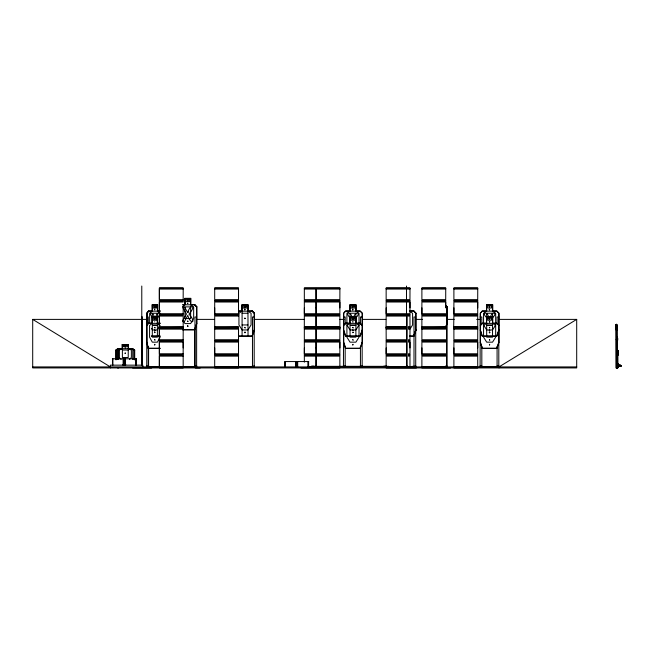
<?xml version="1.0" encoding="UTF-8"?>
<svg xmlns="http://www.w3.org/2000/svg" width="654" height="654" viewBox="0 0 654 654"><rect width="100%" height="100%" fill="white"/><g stroke="black" fill="none" stroke-linecap="round" stroke-linejoin="round"><path stroke-width="0.98" d="M159.372 353.773L159.372 342.075M159.372 313.707L159.372 302.009M183.161 347.92L183.161 342.075M214.692 353.773L214.692 342.075L238.53 342.075L238.53 353.773L214.692 353.773L214.716 347.92M214.692 313.707L214.692 302.009L238.53 302.009L238.53 313.707L214.692 313.707L214.716 307.862M238.506 342.075L238.506 353.773M238.506 302.009L238.506 313.707M304.331 353.773L304.331 342.075L339.884 342.075L339.859 353.773L304.331 353.773L304.363 347.92M304.331 313.707L304.331 302.009L339.884 302.009L339.859 313.707L304.331 313.707L304.363 307.862M339.859 347.92L339.859 342.075M339.859 307.862L339.859 302.009M406.494 353.773L386.146 353.773L386.179 347.92M386.146 313.707L386.146 302.009L409.984 302.009L409.96 313.707L386.146 313.707L386.179 307.862M409.96 347.92L409.96 342.075L408.366 342.075M409.96 307.862L409.96 302.009M445.726 353.773L421.887 353.773L421.912 347.92M445.726 313.707L421.887 313.707L421.912 307.862M445.701 302.009L445.701 307.862L445.726 302.009L421.887 302.009L421.887 313.707M453.892 353.773L453.892 342.075L477.731 342.075L477.706 353.773L453.892 353.773L453.917 347.92M453.892 313.707L453.892 302.009L477.731 302.009L477.706 313.707L453.892 313.707L453.917 307.862M477.706 347.92L477.706 342.075M477.706 307.862L477.706 302.009M616.093 325.553L616.509 326.183L616.509 325.553M616.199 327.262L616.191 326.64M616.493 339.892L616.485 338.29M616.902 338.29L616.485 338.919M617.262 326.575C617.163 330.245 617.294 322.561 617.196 326.24M617.286 352.204L617.294 351.026M617.253 340.325L617.278 337.26L617.327 340.293M617.589 338.976C617.687 335.306 617.556 342.99 617.662 339.312M617.024 326.755L615.986 326.403L616.142 367.965L617.801 367.965L617.678 349.996L617.703 353.634M617.76 366.297L617.752 365.668M618.087 366.15L618.046 363.542L618.03 367.335L618.087 366.15L619.951 366.134M616.191 327.785L616.191 327.123M616.093 325.03L616.518 325.7L616.518 325.03M616.174 327.907L616.133 328.692L616.608 327.123M616.493 337.766L616.91 338.437L616.91 337.766M616.935 325.234L616.902 324.515L616.861 329.714M616.935 327.556L616.943 327.123M617.752 366.82L617.752 366.15M618.046 352.719L618.022 350.495L618.038 352.98M616.853 327.589L617.172 326.403L617.106 329.755L616.052 329.755L616.076 326.403M616.109 324.605L616.101 325.267L616.599 325.234L616.599 324.572L616.125 324.654L616.567 324.515L616.526 325.267M616.199 329.657L616.207 326.403M616.689 342.451L616.379 339.14L616.689 342.451L617.417 342.14L617.351 367.965L617.27 342.14M616.501 337.341L616.501 338.004L616.918 337.341M617.033 328.406L617.033 326.657M617.401 342.14L617.433 339.14M617.384 350.045L617.351 349.596L616.894 350.74M617.728 352.179L617.646 355.187M616.845 355.228L617.891 355.228L617.956 351.877L616.885 352.154M617.744 367.246L617.744 366.583M616.534 324.907L616.567 324.131L616.174 324.883M616.926 337.644L616.959 336.867L617 337.726M617.736 366.935L617.711 367.712M616.975 337.374L616.509 337.644L616.526 336.867L616.583 337.726M616.926 349.996L617.351 349.988L616.885 351.173M183.202 327.376L159.118 327.613L183.202 327.842M406.51 327.842L386.032 327.809L386.179 316.07L409.984 316.07L409.984 327.352M421.683 327.613L445.742 327.352M453.876 327.352L477.747 327.352L477.731 316.07L453.892 316.07L453.655 327.613L477.747 327.842M154.63 309.293L154.712 309.644M187.526 325.749L187.927 326.387L187.567 325.708M244.702 309.293L244.792 309.644M352.661 309.293L352.751 309.644M489.306 309.293L489.405 309.644M154.475 319.381L154.736 318.686L155.006 319.381M154.532 330.81L154.777 330.098M617.793 354.877L617.736 351.877M244.58 307.176L244.907 306.481L245.144 307.192M244.58 318.588L244.907 317.893L245.144 318.604M352.539 319.381L352.841 318.686L353.144 319.381M489.192 319.381L489.494 318.686L489.797 319.381M617.262 342.451L617.343 339.14L617.572 339.491M154.557 330.785L154.736 330.196L155.006 330.793L154.794 330.115M154.679 306.93L154.965 307.176M154.679 318.343L154.965 318.588M187.567 311.974L187.943 312.236M182.679 329.649L194.671 329.649L196.633 323.591M194.671 329.649L196.69 323.591M445.758 327.057L446.911 323.591M445.815 327.057L446.968 323.591M445.627 328.079L447.164 323.624L447.164 306.791L445.513 305.132M244.621 307.192L244.882 306.579L245.087 307.176M244.621 318.604L245.087 318.588M352.637 319.381L353.046 319.381M489.339 307.004C489.159 305.868 490.148 307.92 489.486 306.579L489.609 306.93M489.282 319.381L489.699 319.381M254.202 329.959L252.109 336.017L238.653 336.017M252.256 336.23L254.512 329.976M352.719 306.93L352.833 306.579C353.798 307.519 351.836 306.481 352.98 307.004M352.833 330.196L353.127 330.81L352.907 330.115L352.547 330.769L352.89 330.098M362.161 329.959L360.068 336.017L345.655 336.017L344.045 330.826M362.365 329.992L360.215 336.23L345.5 336.23L343.841 330.883M362.161 342.165L360.068 348.222L345.655 348.222L343.775 342.165L343.775 325.471L345.655 323.362L360.068 323.362L362.161 325.455M415.731 329.959L413.639 336.017L409.796 336.017M413.786 336.23L415.936 329.992M416.042 329.976L413.892 336.205L409.567 336.205M498.806 329.959L496.721 336.017L482.3 336.017L480.69 330.826M499.018 329.992L496.868 336.23L482.153 336.23L480.216 329.992M498.814 342.165L496.721 348.222L482.309 348.222L480.428 342.165L480.428 325.471L482.309 323.362L496.721 323.362L498.814 325.455M421.683 327.49L445.742 327.842M155.758 317.394C156.331 311.279 163.075 311.876 157.393 317.975M124.979 346.154L125.388 346.162M159.69 325.782L157.426 329.959L152.366 329.959L151.458 328.292M160.124 337.153L157.393 342.165L152.3 342.165L149.57 337.153L149.57 325.455L152.3 323.362M124.881 346.146L125.118 345.729M125.118 353.013C124.268 353.618 126.083 353.618 125.249 353.013M182.613 320.861L186.472 314.018L182.768 307.503M353.789 317.394C354.476 311.378 362.218 311.737 355.686 317.975M490.443 317.394C491.129 311.378 498.863 311.737 492.339 317.975M146.766 366.919L146.758 313.192L148.589 310.952M146.937 313.266L148.564 311.157L160.246 311.157M148.671 311.157L147.036 313.266L147.036 325.054M160.181 348.435L148.237 348.435L146.553 342.197L146.553 325.398L148.393 323.158M146.733 325.471L148.368 323.362L160.124 323.362M148.474 323.362L146.839 325.471L146.839 342.165M617.335 339.451L617.499 342.492L617.343 339.14M617.278 339.393L616.485 339.418L616.477 338.87M343.563 325.398L345.565 323.158L349.833 323.158L349.833 316.888L356.103 316.888L356.103 323.158L360.158 323.158L362.365 325.365M480.216 325.398L482.211 323.158L486.486 323.158L486.486 316.888L492.756 316.888L492.748 323.158L496.811 323.158L499.018 325.365M480.428 325.471L482.309 323.362M129.484 359.43L131.364 357.509L131.364 350.037L128.233 348.705M183.202 367.908L159.445 367.932M304.314 327.401L304.274 327.834L339.9 327.842M316.046 327.801L316.046 316.07L316.07 327.041M154.982 327.956L154.72 327.286L155.006 327.85M154.941 340.162L154.679 339.491L154.933 340.064M187.911 321.588L187.616 320.918L187.911 321.49M245.111 327.956L244.751 327.319L245.136 327.85M353.07 327.956L352.71 327.319L353.086 327.85M353.07 340.162L352.71 339.524L353.07 340.064M489.756 327.891L489.364 327.319L489.74 327.85M489.74 340.145L489.364 339.524L489.756 340.096M122.175 348.574L117.9 348.574L115.905 350.004L115.905 359.757M115.905 350.16L117.998 348.705L132.41 348.705L134.708 350.143M116.118 350.217L117.998 348.868L122.38 348.868L122.38 344.699M182.711 306.358L184.984 304.789L184.984 298.526L190.633 298.526L190.584 304.789M242.086 311.157L238.947 313.25L238.947 324.948L242.086 329.959L247.931 329.959L251.062 324.948L251.062 313.25L247.931 311.157M350.037 323.362L346.906 325.455L346.906 337.153L350.037 342.165L355.89 342.165L359.021 337.153L359.021 325.455L355.89 323.362M486.69 323.362L483.559 325.455L483.559 337.153L486.69 342.165L492.544 342.165L495.675 337.153L495.675 325.455L492.544 323.362M498.928 366.959L576.697 319.389L576.697 367.932L32.7 367.932L32.7 319.389L147.011 319.389M617.695 363.166L617.736 363.91M122.38 348.705L119.249 350.037L119.249 357.509L121.129 359.43M154.638 309.268L154.826 309.98M154.671 332.077C154.908 333.687 155.292 331.218 154.728 332.723M244.71 309.268L244.997 309.898M352.669 309.268L352.882 309.98M489.323 309.268L489.601 309.898M182.679 306.865L184.51 306.914L187.657 312.604C190.183 303.718 196.993 305.148 188.973 314.067C197.206 323.329 190.412 324.736 187.763 315.4L184.477 321.449L182.834 321.604M154.761 321.776L154.663 321.85M352.866 321.776L353.062 322.136L352.751 321.85M489.519 321.776L489.405 321.85M154.761 345.01L154.908 344.306L154.679 344.928M352.866 345.01L353.037 344.306L352.768 344.928M489.519 345.01L489.683 344.306L489.421 344.928M125.225 347.953L125.192 347.536M155.006 307.192C155.211 305.475 153.984 307.682 154.908 307.004M155.006 318.604C155.219 316.888 153.952 319.136 154.908 318.416M187.943 300.824L187.804 300.562M620.499 365.749L621.3 365.733L620.499 366.166L619.788 365.717M620.499 366.166L621.3 366.15L620.556 366.142M620.139 365.423L620.899 365.406L618.243 365.423M620.368 365.758L619.698 365.758L620.368 366.175M618.512 365.055L620.401 365.071L618.447 365.087M618.659 365.766L619.837 365.766M618.194 366.134L618.815 365.717M618.659 366.183L619.837 366.183M159.331 287.907L183.202 287.907M214.676 287.907L238.547 287.907M304.314 287.907L339.9 287.907M386.13 287.907L410.001 287.907M421.871 287.907L445.742 287.907M453.876 287.907L477.747 287.907M159.331 288.316L183.202 288.349L183.161 299.655M214.676 288.316L238.547 288.349L238.53 299.655L214.692 299.655L214.692 288.373L238.547 288.373M304.314 288.373L339.9 288.373L339.859 299.655L304.331 299.655L304.331 288.373L339.9 288.316M386.13 288.349L410.001 288.349L409.96 299.655L386.146 299.655L386.146 288.373L410.001 288.373M445.742 288.316L421.871 288.349L445.742 288.373L445.701 299.655L421.887 299.655L421.887 288.373M453.876 288.349L477.747 288.349L477.706 299.655L453.892 299.655L453.892 288.373L477.747 288.373M183.202 288.373L159.331 288.373L159.347 299.655L183.185 299.655M183.161 289.068L159.372 289.068L159.372 299.655M214.716 289.068L238.506 289.068L238.506 299.655M304.363 289.068L339.859 289.068M386.179 289.068L409.96 289.068M421.912 289.068L445.701 289.068M453.917 289.068L477.706 289.068M159.184 300.472L183.349 300.472M214.528 300.472L238.694 300.472M304.167 300.472L340.047 300.472M385.983 300.472L410.148 300.472M421.724 300.472L445.889 300.472M453.729 300.472L477.894 300.472M187.829 300.636C186.88 301.412 187.976 298.976 187.984 300.807M159.184 301.192L183.349 301.192M214.528 301.192L238.694 301.192M304.167 301.192L340.047 301.192M385.983 301.192L410.148 301.192M421.724 301.192L445.889 301.192M453.729 301.192L477.894 301.192M183.185 302.009L159.347 302.009L159.347 313.707L183.185 313.707M187.608 303.203L187.943 303.521L187.608 303.276M183.079 304.584L184.78 304.584L184.73 298.314L190.837 298.314L190.78 304.584L194.753 304.584M182.507 304.789L194.671 304.789L196.69 306.881M152.366 304.887L157.532 304.887L157.532 311.157M196.838 306.791L196.887 323.624L194.761 329.861L182.572 329.861M447.164 306.791L447.164 323.624M148.483 310.952L152.284 310.952M160.246 310.952L157.606 310.952L157.712 304.682L152.186 304.682L152.186 310.952M238.457 310.952L242.086 310.952M248.038 310.928L252.297 310.928L254.512 313.143L254.512 330.237M409.674 310.952L413.827 310.928L416.042 313.143L416.042 330.237M238.743 311.157L252.297 311.198L254.512 313.405M187.829 312.048C186.856 312.882 187.984 310.356 187.984 312.22M146.758 313.192L146.937 325.054M242.086 313.25L247.931 313.25M159.184 314.525L183.349 314.525M214.528 314.525L238.694 314.525M304.167 314.525L340.047 314.525M385.983 314.525L410.148 314.525M421.724 314.525L445.889 314.525M453.729 314.525L477.894 314.525M159.184 315.253L183.349 315.253M214.528 315.253L238.694 315.253M304.167 315.253L340.047 315.253M385.983 315.253L410.148 315.253M421.724 315.253L445.889 315.253M453.729 315.253L477.894 315.253M238.53 316.07L214.692 316.07L214.692 327.352M445.726 316.07L421.887 316.07L421.871 327.401M141.771 316.994L142.458 316.994L142.433 366.608M146.766 316.994L148.254 316.994L148.254 323.109L152.112 323.158L152.014 316.888L157.573 316.888L157.475 323.158L160.23 323.158M157.393 317.092L152.194 317.092L152.194 323.362M196.633 316.994L194.966 316.994L194.966 366.919M254.202 316.994L252.477 316.994L252.469 366.919M343.448 316.994L345.173 316.994L345.173 324.122M350.037 317.092L355.89 317.092M362.161 316.994L360.436 316.994L360.436 324.122M406.494 316.994L407.18 316.994L407.156 366.608M415.723 316.994L413.998 316.994L413.998 366.919M480.101 316.994L481.826 316.994L481.826 324.122M486.69 317.092L492.544 317.092M498.806 316.994L497.081 316.994L497.081 324.122M154.843 319.136L154.916 319.381M197.026 319.389L214.373 319.389M254.177 319.389L304.192 319.389M339.908 319.389L343.996 319.389M362.365 319.389L385.844 319.389M415.437 319.389L422.582 319.389M447.074 319.389L454.219 319.389M476.676 319.389L480.755 319.389M499.133 319.389L576.697 319.389M242.086 324.948L247.931 324.948M146.553 325.398L146.651 342.197L148.344 348.435M183.161 327.041L159.372 327.041L159.372 316.07M214.716 327.041L238.506 327.041M304.363 327.041L339.859 327.041M386.179 327.041L406.477 327.041M408.325 327.041L409.96 327.041M421.912 327.041L445.701 327.041M453.917 327.041L477.706 327.041M159.404 327.065L183.136 327.065M214.741 327.065L238.481 327.065M304.388 327.065L339.835 327.065M386.203 327.065L406.461 327.065M408.341 327.065L409.935 327.065M421.936 327.065L445.668 327.065M453.941 327.065L477.673 327.065M238.547 327.352L214.455 327.613L238.547 327.842M339.9 327.376L304.314 327.352L304.331 316.07L339.884 316.07L339.884 327.352M386.13 327.352L406.51 327.352M408.407 327.376L410.001 327.376M616.109 327.589L616.599 327.556M408.341 327.842L410.001 327.842M159.331 327.965L183.202 327.965M214.676 327.965L238.547 327.965M304.314 327.965L339.9 327.965M386.13 327.965L406.51 327.965M408.341 327.94L410.001 327.965M421.871 327.965L445.742 327.965M453.876 327.965L477.747 327.965M616.583 328.161L616.125 328.177L616.567 328.3M183.185 339.72L159.347 339.72L159.347 328.439L183.202 328.382L183.161 339.72M214.676 328.406L238.547 328.406L238.53 339.72L214.692 339.72L214.692 328.439L238.547 328.431M304.314 328.406L339.9 328.382L339.859 339.72L304.331 339.72L304.331 328.439L339.9 328.431M386.13 328.382L406.51 328.406L386.13 328.431L386.179 339.72L406.494 339.72M410.001 328.382L408.407 328.382L410.001 328.431L409.96 339.72L408.366 339.72M453.876 328.406L477.747 328.406L477.706 339.72L453.892 339.72L453.892 328.439L477.747 328.431M159.331 328.431L183.202 328.431M183.161 329.134L159.372 329.134L159.372 339.72M214.716 329.134L238.506 329.134L238.506 339.72M304.363 329.134L339.859 329.134M386.179 329.134L406.477 329.134M408.325 329.134L409.96 329.134L412.592 324.948L412.592 313.25L409.461 311.157L413.827 310.928M421.912 329.134L445.701 329.134M453.917 329.134L477.706 329.134M616.043 329.403L617.114 329.403M151.442 336.017L160.091 336.017M151.368 336.23L160.197 336.23M238.448 336.23L252.362 336.205M616.37 339.491L617.417 339.491M445.726 339.72L421.887 339.72L421.887 328.439M159.184 340.538L183.349 340.538M214.528 340.538L238.694 340.538M304.167 340.538L340.047 340.538M385.983 340.538L406.608 340.538M408.529 340.538L410.148 340.538M421.724 340.538L445.889 340.538M453.729 340.538L477.894 340.538M159.184 341.257L183.349 341.257M214.528 341.257L238.694 341.257M304.167 341.257L340.047 341.257M385.983 341.257L406.608 341.257M408.529 341.257L410.148 341.257M421.724 341.257L445.889 341.257M453.729 341.257L477.894 341.257M406.494 342.075L386.146 342.075L386.146 353.773M445.726 342.075L421.887 342.075L421.887 353.773M616.436 342.14L617.507 342.14M122.175 344.732L128.437 344.732M122.38 344.862L128.233 344.862M148.368 348.222L160.067 348.222M128.437 348.574L132.5 348.574L134.708 349.98L134.708 359.757M616.91 350.127L617.351 349.988M616.902 350.381L617.319 350.381M616.885 351.656L617.302 351.656M183.185 353.773L159.347 353.773L159.347 342.075L183.185 342.075L183.161 353.773M408.366 353.773L409.984 353.773L409.984 342.075M159.184 354.591L183.349 354.591M214.528 354.591L238.694 354.591M304.167 354.591L340.047 354.591M385.983 354.591L406.608 354.591M408.529 354.591L410.148 354.591M421.724 354.591L445.889 354.591M453.729 354.591L477.894 354.591M616.926 354.877L617.899 354.877M159.184 355.31L183.349 355.31M214.528 355.31L238.694 355.31M304.167 355.31L340.047 355.31M385.983 355.31L406.608 355.31M408.529 355.31L410.148 355.31M421.724 355.31L445.889 355.31M453.729 355.31L477.894 355.31M183.185 356.128L159.347 356.128L159.347 367.409M238.53 367.409L238.53 356.128L214.692 356.128L214.692 367.409M406.494 356.128L386.146 356.128L386.146 366.469M408.366 356.128L409.984 356.128L409.984 367.409M445.726 356.128L421.887 356.128L421.887 367.409M123.868 358.784L112.472 358.784L112.472 365.153M136.277 358.784L124.881 358.784L124.881 365.153M123.361 360.714L125.306 360.714M296.344 361.564L284.94 361.564L284.94 367.025M308.753 361.564L297.357 361.564L297.357 367.025M122.797 364.589L125.682 364.589M122.797 364.744L125.691 364.719M123.304 364.818L125.691 364.883M146.586 366.077L148.76 366.077L148.76 366.608M196.829 366.077L194.606 366.077L194.606 366.608M254.398 366.077L252.272 366.077L252.272 366.608L238.399 366.608M343.252 366.077L345.377 366.077L345.377 366.608M362.357 366.077L360.231 366.077L360.231 366.608M406.298 366.077L407.377 366.077M415.928 366.077L409.837 366.608M445.464 366.077L447.107 366.077M479.905 366.077L482.031 366.077L482.031 366.608L496.885 366.608L496.885 366.077L499.01 366.077M311.418 366.166L314.092 366.166M383.8 366.166L386.473 366.166M311.909 366.338L388.868 366.338M160.304 366.608L148.425 366.608L148.425 366.077M182.335 366.608L194.778 366.608L194.778 366.077M32.7 366.919L576.697 366.919M183.161 367.107L159.372 367.107L159.372 356.128M214.716 367.107L238.506 367.107L238.506 356.128M308.663 367.107L310.331 367.107M389.661 367.107L406.477 367.107M408.325 367.107L409.96 367.107M421.912 367.107L445.701 367.107M453.917 367.107L477.706 367.107M159.404 367.131L183.136 367.131M214.741 367.131L238.481 367.131M308.68 367.131L310.315 367.131M389.678 367.131L406.461 367.131M408.341 367.131L409.935 367.131M421.936 367.131L445.668 367.131M453.941 367.131L477.673 367.131M117.491 367.891L118.676 367.891M238.547 367.908L214.635 367.9M339.9 367.908L300.971 367.932M477.747 367.908L453.835 367.9M618.079 365.766L618.717 366.175M125.159 359.463L125.429 359.03M187.714 325.79L187.723 326.354L187.624 325.79M386.089 367.9L416.394 367.932M489.535 330.098L489.233 330.81L489.486 330.196L489.797 330.793L489.552 330.115M421.773 367.875L450.516 367.932M32.7 319.389L110.362 366.919M134.495 350.201L132.41 348.868L128.233 348.868L128.233 344.699M190.633 304.789L193.658 306.881L193.658 318.58L190.633 323.591L184.984 323.591L182.965 320.247M157.393 323.362L160.124 325.455M160.14 313.25L157.426 311.157L157.426 304.887M413.729 310.952L416.042 313.405M413.639 311.157L415.731 313.25L415.723 366.919M252.199 310.952L254.406 313.16L254.406 329.992M252.109 311.157L254.202 313.25L254.193 366.919M445.619 305.483L446.968 306.881M445.57 305.483L446.911 306.881L446.911 366.919M194.704 304.584L196.887 306.791M194.614 304.789L196.633 306.881L196.633 366.919M486.87 317.942C480.518 311.786 487.909 311.369 488.636 317.394M350.217 317.942C343.865 311.786 351.255 311.369 351.983 317.394M125.249 345.729L125.478 346.146M152.243 317.133C147.322 311.329 154.197 312.146 154.189 317.394M480.216 342.197L482.153 348.435L496.868 348.435L499.018 342.197L499.018 313.16L496.803 310.952L492.748 310.952L492.748 304.682L486.486 304.682L486.486 310.952L482.211 310.952L480.216 313.192L480.101 366.919M343.563 342.197L345.5 348.435L360.215 348.435L362.365 342.197L362.365 313.16L360.158 310.952L356.095 310.952L356.095 304.682L349.833 304.682L349.833 310.952L345.557 310.952L343.563 313.192L343.448 366.919M146.733 342.165L148.474 348.222M616.158 324.637L616.182 325.234M617.719 363.673L617.744 364.262M616.542 328.545L616.526 327.589M616.935 341.282L616.902 340.047M617.327 354.01L617.294 352.784M617.826 351.877L617.891 355.228M617.033 326.403L617.106 329.755M616.951 326.403L616.959 329.657M615.986 326.403L616.052 329.755M617.752 364.016L617.752 364.687M616.608 324.989L616.616 325.504M616.518 327.834L616.518 327.163L616.101 327.834M616.485 340.047L616.493 340.562M616.191 324.989L616.191 325.659M617.76 364.531L617.752 365.169M616.91 339.892L616.894 338.87M616.509 327.311L616.501 326.133M616.199 325.504L616.191 326.142M616.093 327.311L616.199 326.084M619.313 365.717L619.313 366.134M619.215 365.758L619.215 366.175M617.76 365.112L617.76 365.717M617.67 354.877L617.67 367.965M617.049 354.877L617.049 367.965L616.894 329.403L616.877 367.965M616.657 342.14L616.657 367.965M616.591 329.403L616.567 367.965M616.264 329.403L616.281 367.965M499.035 366.919L499.035 367.932M498.806 366.919L498.806 313.25L496.721 311.157L482.3 311.157L480.42 313.266L480.42 325.054M497.081 346.538L497.081 366.919M489.405 309.334L489.405 309.906M481.826 346.538L481.826 366.919M477.731 367.409L477.706 356.128L453.892 356.128L453.892 367.409M446.739 324.122L446.739 366.919M406.502 286.035L406.494 366.608M362.161 366.919L362.161 313.25L360.068 311.157L345.655 311.157L343.775 313.266L343.775 325.054M360.436 346.538L360.436 366.919M352.751 309.334L352.751 309.906M345.173 346.538L345.173 366.919M339.884 366.469L339.859 356.128L304.331 356.128L304.363 362.12M316.07 289.068L316.07 299.655L316.046 288.373M316.07 329.134L316.07 339.72L316.046 328.439M316.07 366.109L316.07 356.128L316.046 366.469M308.598 361.564L308.623 367.025M308.328 361.564L308.328 367.025M308.05 361.564L308.05 367.025M297.701 361.564L297.701 367.025M297.488 361.564L297.488 367.025M296.205 361.564L296.18 367.025M295.919 361.564L295.919 367.025M295.641 361.564L295.641 367.025M285.283 361.564L285.283 367.025M285.079 361.564L285.079 367.025M248.144 310.952L248.144 304.682L241.874 304.682L241.874 310.952M248.038 336.205L247.931 304.887L242.086 304.887L242.086 336.23M244.792 309.334L244.792 309.906M200.238 367.932L195.293 367.932M194.794 329.215L194.794 366.919M184.927 298.526L184.927 304.789M183.185 307.862L183.161 313.707M183.185 327.352L183.185 316.07L159.347 316.07L159.331 327.401M183.161 356.128L183.185 367.409M157.295 317.092L157.295 323.362M152.464 304.887L152.464 311.157M152.284 304.682L152.366 311.157L149.652 313.25L149.652 322.994M151.671 367.932L132.574 367.932M148.589 348.574L148.589 366.919M148.254 347.56L148.254 366.919M142.825 366.919L142.825 365.153L110.362 365.153L110.362 367.932M141.795 316.994L141.795 365.071M141.779 286.035L141.779 365.071M136.146 358.784L136.122 365.153M135.86 358.784L135.86 365.153M135.574 358.784L135.574 365.153M134.495 350.037L134.495 359.741M133.947 359.553L133.947 349.784L132.762 349.784L132.762 359.553M132.5 348.574L128.437 348.729L128.437 344.568L122.175 344.568L122.175 348.729L117.9 348.574M125.225 358.784L125.225 365.153M125.02 358.784L125.02 365.153M123.704 358.784L123.737 365.153M123.442 358.784L123.442 365.153M123.165 358.784L123.165 365.153M118.676 359.512L118.676 349.743L117.491 349.743L117.491 359.512M116.118 350.053L116.118 359.749M112.815 358.784L112.815 365.153M112.602 358.784L112.602 365.153M316.07 347.92L316.07 353.773L316.046 342.075L316.07 347.92M316.07 307.862L316.07 313.707L316.046 302.009L316.07 307.862M618.341 364.916C618.332 369.665 618.488 362.733 618.341 364.916M245.176 332.436C244.768 333.352 244.809 331.537 245.176 332.436M353.127 332.436C352.302 333.377 353.438 331.799 353.127 332.436M489.781 332.436C489.601 333.736 489.519 331.169 489.781 332.436M245.275 332.428C244.612 333.679 244.653 331.194 245.275 332.428M489.74 321.645C489.772 323.076 488.849 320.951 489.74 321.645M352.539 318.563C353.544 319.193 352.841 316.969 352.539 318.563M489.192 318.563C490.189 319.217 489.494 316.904 489.192 318.563M359.021 324.948L355.89 329.959L350.037 329.959L346.906 324.948L346.906 313.25L350.037 311.157L350.037 304.887L355.89 304.887L355.89 311.157L359.021 313.25L359.021 324.948M495.675 324.948L492.544 329.959L486.69 329.959L483.559 324.948L483.559 313.25L486.69 311.157L486.69 304.887L492.544 304.887L492.544 311.157L495.675 313.25L495.675 324.948M620.899 365.741L620.139 366.175L620.875 365.725M189.627 299.565L185.989 299.565L185.989 301.658L189.627 301.658L189.627 299.565M156.527 305.933L153.265 305.933L153.265 308.026L156.527 308.026L156.527 305.933M246.885 305.933L243.124 305.933L243.124 308.026L246.885 308.026L246.885 305.933M354.844 305.933L351.084 305.933L351.084 308.026L354.844 308.026L354.844 305.933M491.497 305.933L487.737 305.933L487.737 308.026L491.497 308.026L491.497 305.933M190.633 306.881L184.984 306.881L184.984 318.58L190.633 318.58L190.633 306.881M157.426 313.25L152.366 313.25L152.366 324.948L157.426 324.948L157.426 313.25M355.89 313.25L350.037 313.25L350.037 324.948L355.89 324.948L355.89 313.25M492.544 313.25L486.69 313.25L486.69 324.948L492.544 324.948L492.544 313.25M156.486 318.138L153.208 318.138L153.208 320.231L156.486 320.231L156.486 318.138M354.844 318.138L351.084 318.138L351.084 320.231L354.844 320.231L354.844 318.138M491.497 318.138L487.737 318.138L487.737 320.231L491.497 320.231L491.497 318.138M157.393 325.455L152.3 325.455L152.3 337.153L157.393 337.153L157.393 325.455M355.89 325.455L350.037 325.455L350.037 337.153L355.89 337.153L355.89 325.455M492.544 325.455L486.69 325.455L486.69 337.153L492.544 337.153L492.544 325.455M445.742 328.406L421.871 328.406L445.742 328.431M127.187 345.369L123.426 345.369L123.426 346.702L127.187 346.702L127.187 345.369M128.233 350.037L122.38 350.037L122.38 357.509L128.233 357.509L128.233 350.037M489.421 332.723L489.421 332.158L489.323 332.763"/></g></svg>
